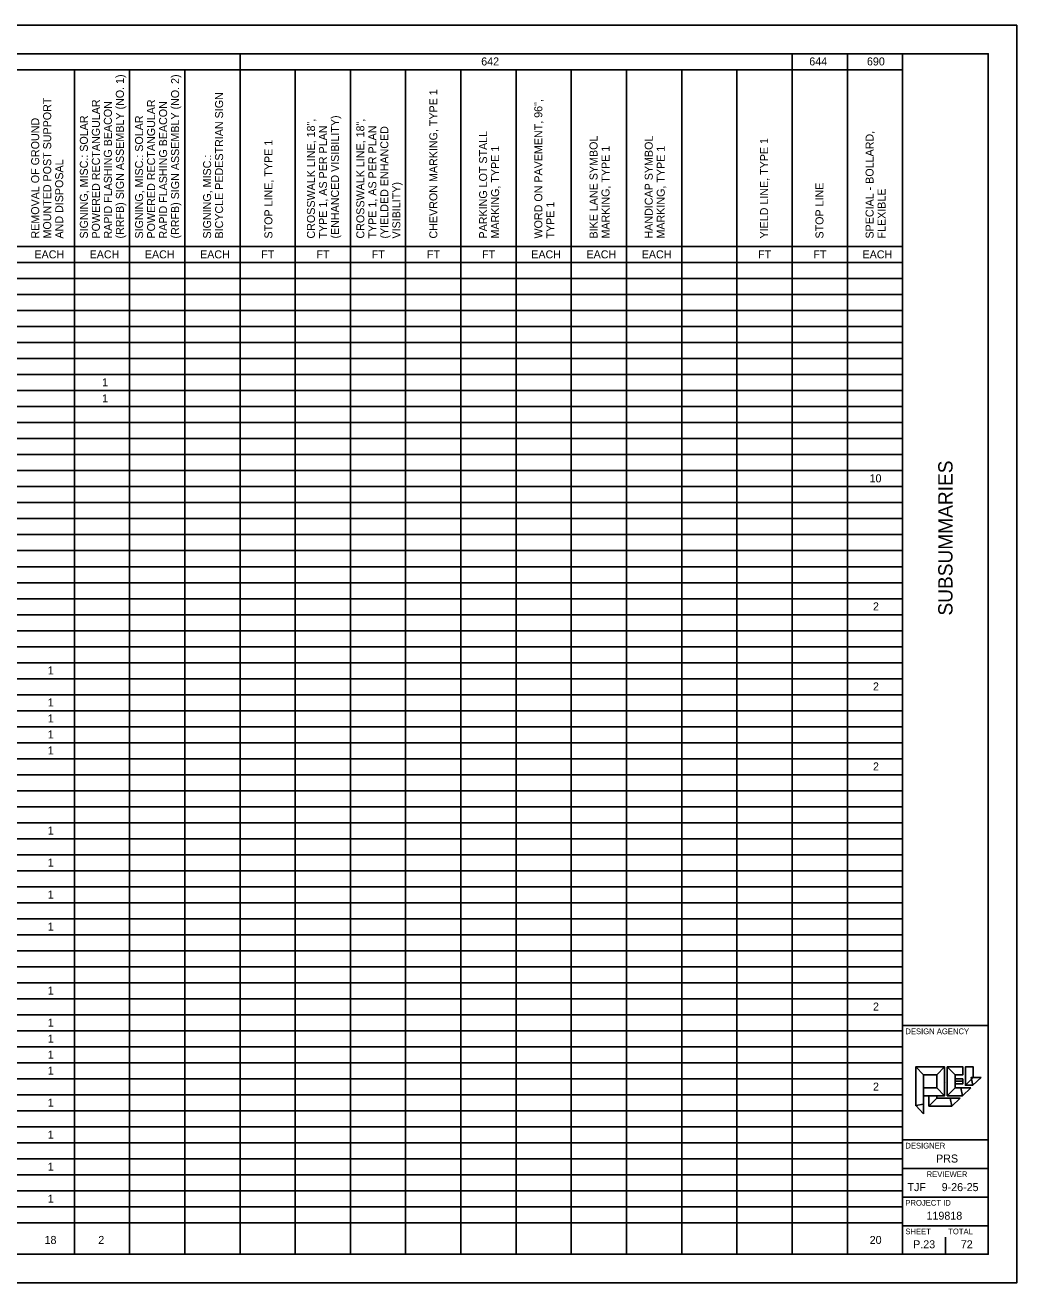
# Model space of a CAD drawing. Extents: x -21 to 22, y -122 to 11.
# Drawn here: x -0.35 to 17, y -11 to 11 of the extents above; entities that cross this region are included whole.
import ezdxf

# ---------------------------------------------------------------- set-up
doc = ezdxf.new("R2010")
doc.units = 0
for name, color, linetype in [('Default', 7, 'Continuous'), ('SH_Border', 7, 'Continuous'), ('SH_Cut_Line', 7, 'Continuous'), ('SH_Data', 7, 'Continuous'), ('SH_Text', 7, 'Continuous')]:
    doc.layers.add(name, color=color, linetype=linetype)

msp = doc.modelspace()

# ---------------------------------------------------------------- linework, layer by layer
at = {"layer": 'Default'}
msp.add_line((15.919, -7.474), (16.056, -7.474), dxfattribs=at)
for points in [[(15.233, -7.9), (15.233, -7.223), (15.37, -7.36), (15.37, -7.872)], [(15.233, -7.223), (15.736, -7.223), (15.599, -7.36), (15.37, -7.36)], [(15.736, -7.223), (15.736, -7.726), (15.599, -7.589), (15.599, -7.36)], [(15.782, -7.726), (15.782, -7.223), (15.919, -7.36), (15.919, -7.589)], [(15.782, -7.223), (16.056, -7.223), (16.056, -7.36), (15.919, -7.36)], [(16.102, -7.543), (16.102, -7.223), (16.239, -7.223), (16.239, -7.406)], [(16.056, -7.433), (16.056, -7.516), (15.92, -7.516), (15.92, -7.433)], [(16.23, -7.543), (16.102, -7.543), (16.239, -7.406), (16.202, -7.406)], [(16.376, -7.406), (16.23, -7.543), (16.202, -7.406)], [(15.736, -7.726), (15.37, -7.726), (15.37, -7.589), (15.599, -7.589)], [(16.047, -7.726), (15.782, -7.726), (15.919, -7.589), (16.019, -7.589)], [(16.193, -7.589), (16.047, -7.726), (16.019, -7.589)], [(15.37, -8.046), (15.233, -7.9), (15.37, -7.872)], [(15.462, -7.909), (15.462, -7.726), (15.599, -7.726), (15.599, -7.772)], [(15.864, -7.909), (15.462, -7.909), (15.599, -7.772), (15.836, -7.772)], [(16.01, -7.772), (15.864, -7.909), (15.836, -7.772)]]:
    msp.add_lwpolyline(points, close=True, dxfattribs=at)
at = {"layer": 'SH_Border'}
for p, q in [((15, -10.5), (15, 10.5)), ((15, -6.5), (16.5, -6.5)), ((15, -8.5), (16.5, -8.5)), ((15, -9), (16.5, -9)), ((15, -9.5), (16.5, -9.5)), ((15, -10), (16.5, -10))]:
    msp.add_line(p, q, dxfattribs=at)
msp.add_lwpolyline([(-15.5, 10.5), (16.5, 10.5), (16.5, -10.5), (-15.5, -10.5)], close=True, dxfattribs=at)
at = {"layer": 'SH_Cut_Line'}
msp.add_lwpolyline([(-17, -11), (17, -11), (17, 11), (-17, 11)], close=True, dxfattribs=at)
at = {"layer": 'SH_Data'}
for p, q in [((3.41, -10.5), (3.41, 10.5)), ((13.069, -10.5), (13.069, 10.5)), ((14.035, -10.5), (14.035, 10.5)), ((15, -10.5), (15, 10.5)), ((-6.25, 10.22), (15, 10.22)), ((0.512, -10.5), (0.512, 10.22)), ((1.478, -10.5), (1.478, 10.22)), ((2.444, -10.5), (2.444, 10.22)), ((7.273, -10.5), (7.273, 10.22)), ((8.239, -10.5), (8.239, 10.22)), ((9.205, -10.5), (9.205, 10.22)), ((10.171, -10.5), (10.171, 10.22)), ((11.137, -10.5), (11.137, 10.22)), ((12.103, -10.5), (12.103, 10.22)), ((-6.25, 7.128), (15, 7.128)), ((-15.5, 6.848), (15, 6.848)), ((-15.5, 6.568), (15, 6.568)), ((-15.5, 6.288), (15, 6.288)), ((-15.5, 6.008), (15, 6.008)), ((-15.5, 5.728), (15, 5.728)), ((-15.5, 5.448), (15, 5.448)), ((-15.5, 5.168), (15, 5.168)), ((-15.5, 4.888), (15, 4.888)), ((-15.5, 4.608), (15, 4.608)), ((-15.5, 4.328), (15, 4.328)), ((-15.5, 4.048), (15, 4.048)), ((-15.5, 3.768), (15, 3.768)), ((-15.5, 3.488), (15, 3.488)), ((-15.5, 3.208), (15, 3.208)), ((-15.5, 2.928), (15, 2.928)), ((-15.5, 2.648), (15, 2.648)), ((-15.5, 2.368), (15, 2.368)), ((-15.5, 2.088), (15, 2.088)), ((-15.5, 1.808), (15, 1.808)), ((-15.5, 1.528), (15, 1.528)), ((-15.5, 1.248), (15, 1.248)), ((-15.5, 0.968), (15, 0.968)), ((-15.5, 0.688), (15, 0.688)), ((-15.5, 0.408), (15, 0.408)), ((-15.5, 0.128), (15, 0.128)), ((-15.5, -0.152), (15, -0.152)), ((-15.5, -0.432), (15, -0.432)), ((-15.5, -0.712), (15, -0.712)), ((-15.5, -0.992), (15, -0.992)), ((-15.5, -1.272), (15, -1.272)), ((-15.5, -1.552), (15, -1.552)), ((-15.5, -1.832), (15, -1.832)), ((-15.5, -2.112), (15, -2.112)), ((-15.5, -2.392), (15, -2.392)), ((-15.5, -2.672), (15, -2.672)), ((-15.5, -2.952), (15, -2.952)), ((-15.5, -3.232), (15, -3.232)), ((-15.5, -3.512), (15, -3.512)), ((-15.5, -3.792), (15, -3.792)), ((-15.5, -4.072), (15, -4.072)), ((-15.5, -4.352), (15, -4.352)), ((-15.5, -4.632), (15, -4.632)), ((-15.5, -4.912), (15, -4.912)), ((-15.5, -5.192), (15, -5.192)), ((-15.5, -5.472), (15, -5.472)), ((-15.5, -5.752), (15, -5.752)), ((-15.5, -6.032), (15, -6.032)), ((-15.5, -6.312), (15, -6.312)), ((-15.5, -6.592), (15, -6.592)), ((-15.5, -6.872), (15, -6.872)), ((-15.5, -7.152), (15, -7.152)), ((-15.5, -7.432), (15, -7.432)), ((15.75, -7.5), (15.75, -7.5)), ((-15.5, -7.712), (15, -7.712)), ((-15.5, -7.992), (15, -7.992)), ((-15.5, -8.272), (15, -8.272)), ((-15.5, -8.552), (15, -8.552)), ((-15.5, -8.832), (15, -8.832)), ((-15.5, -9.112), (15, -9.112)), ((-15.5, -9.392), (15, -9.392)), ((-15.5, -9.672), (15, -9.672)), ((-15.5, -9.952), (15, -9.952)), ((15.375, -10.325), (15.375, -10.325)), ((15.75, -10.5), (15.75, -10.2))]:
    msp.add_line(p, q, dxfattribs=at)
at = {"layer": 'SH_Text'}
for p, q in [((4.375, -10.5), (4.375, 10.22)), ((5.341, -10.5), (5.341, 10.22)), ((6.307, -10.5), (6.307, 10.22))]:
    msp.add_line(p, q, dxfattribs=at)

# ---------------------------------------------------------------- texts
at = {"layer": 'SH_Data'}
for s, height, p in [('642', 0.14, (7.629, 10.296)), ('644', 0.14, (13.369, 10.296)), ('690', 0.14, (14.378, 10.296)), ('EACH', 0.14, (-0.188, 6.921)), ('EACH', 0.14, (0.778, 6.921)), ('EACH', 0.14, (1.744, 6.921)), ('EACH', 0.14, (2.71, 6.921)), ('FT', 0.14, (3.781, 6.921)), ('FT', 0.14, (4.747, 6.921)), ('FT', 0.14, (5.713, 6.921)), ('FT', 0.14, (6.679, 6.921)), ('FT', 0.14, (7.645, 6.921)), ('EACH', 0.14, (8.505, 6.921)), ('EACH', 0.14, (9.471, 6.921)), ('EACH', 0.14, (10.437, 6.921)), ('FT', 0.14, (12.474, 6.921)), ('FT', 0.14, (13.44, 6.921)), ('EACH', 0.14, (14.301, 6.921)), ('DESIGN AGENCY', 0.1, (15.05, -6.65)), ('DESIGNER', 0.1, (15.05, -8.65)), ('PRS', 0.14, (15.587, -8.895)), ('REVIEWER', 0.1, (15.422, -9.15)), ('TJF', 0.14, (15.087, -9.395)), ('9-26-25', 0.14, (15.685, -9.395)), ('PROJECT ID', 0.1, (15.05, -9.65)), ('119818', 0.14, (15.42, -9.895)), ('SHEET', 0.1, (15.05, -10.15)), ('TOTAL', 0.1, (15.8, -10.15)), ('P.23', 0.14, (15.186, -10.395)), ('72', 0.14, (16.02, -10.395))]:
    msp.add_text(s, height=height, dxfattribs=at).set_placement(p)
msp.add_text('SUBSUMMARIES', height=0.25, rotation=90, dxfattribs=at).set_placement((15.875, 0.673))
at = {"layer": 'SH_Text'}
for s, p in [('(RRFB) SIGN ASSEMBLY (NO. 1)', (1.377, 7.268)), ('(RRFB) SIGN ASSEMBLY (NO. 2)', (2.343, 7.268)), ('MOUNTED POST SUPPORT', (0.105, 7.268)), ('POWERED RECTANGULAR', (0.957, 7.268)), ('POWERED RECTANGULAR', (1.923, 7.268)), ('BICYCLE PEDESTRIAN SIGN', (3.113, 7.268)), ('CHEVRON MARKING, TYPE 1', (6.861, 7.268)), ('WORD ON PAVEMENT, 96",', (8.698, 7.268)), ('RAPID FLASHING BEACON', (1.167, 7.268)), ('RAPID FLASHING BEACON', (2.133, 7.268)), ('REMOVAL OF GROUND', (-0.105, 7.268)), ('SIGNING, MISC.: SOLAR', (0.747, 7.268)), ('SIGNING, MISC.: SOLAR', (1.713, 7.268)), ('CROSSWALK LINE, 18",', (4.72, 7.268)), ('(ENHANCED VISIBILITY)', (5.14, 7.268)), ('CROSSWALK LINE, 18",', (5.584, 7.268)), ('TYPE 1, AS PER PLAN', (4.93, 7.268)), ('TYPE 1, AS PER PLAN', (5.794, 7.268)), ('(YIELDED ENHANCED', (6.004, 7.268)), ('PARKING LOT STALL', (7.732, 7.268)), ('BIKE LANE SYMBOL', (9.664, 7.268)), ('HANDICAP SYMBOL', (10.63, 7.268)), ('SPECIAL - BOLLARD,', (14.494, 7.268)), ('STOP LINE, TYPE 1', (3.976, 7.268)), ('MARKING, TYPE 1', (7.942, 7.268)), ('MARKING, TYPE 1', (9.874, 7.268)), ('MARKING, TYPE 1', (10.84, 7.268)), ('YIELD LINE, TYPE 1', (12.648, 7.268)), ('AND DISPOSAL', (0.315, 7.268)), ('SIGNING, MISC.:', (2.903, 7.268)), ('VISIBILITY)', (6.214, 7.268)), ('STOP LINE', (13.617, 7.268)), ('FLEXIBLE', (14.704, 7.268)), ('TYPE 1', (8.908, 7.268))]:
    msp.add_text(s, height=0.14, rotation=90, dxfattribs=at).set_placement(p)
for s, p in [('1', (0.996, 4.683)), ('1', (0.996, 4.403)), ('10', (14.424, 3.003)), ('2', (14.483, 0.763)), ('1', (0.045, -0.357)), ('2', (14.483, -0.637)), ('1', (0.045, -0.917)), ('1', (0.045, -1.197)), ('1', (0.045, -1.477)), ('1', (0.045, -1.757)), ('2', (14.483, -2.037)), ('1', (0.045, -3.157)), ('1', (0.045, -3.717)), ('1', (0.045, -4.277)), ('1', (0.045, -4.837)), ('1', (0.045, -5.957)), ('2', (14.483, -6.237)), ('1', (0.045, -6.517)), ('1', (0.045, -6.797)), ('1', (0.045, -7.077)), ('1', (0.045, -7.357)), ('2', (14.483, -7.637)), ('1', (0.045, -7.917)), ('1', (0.045, -8.477)), ('1', (0.045, -9.037)), ('1', (0.045, -9.597)), ('18', (-0.011, -10.319)), ('2', (0.929, -10.319)), ('20', (14.426, -10.319))]:
    msp.add_text(s, height=0.14, dxfattribs=at).set_placement(p)

doc.saveas('drawing.dxf')
